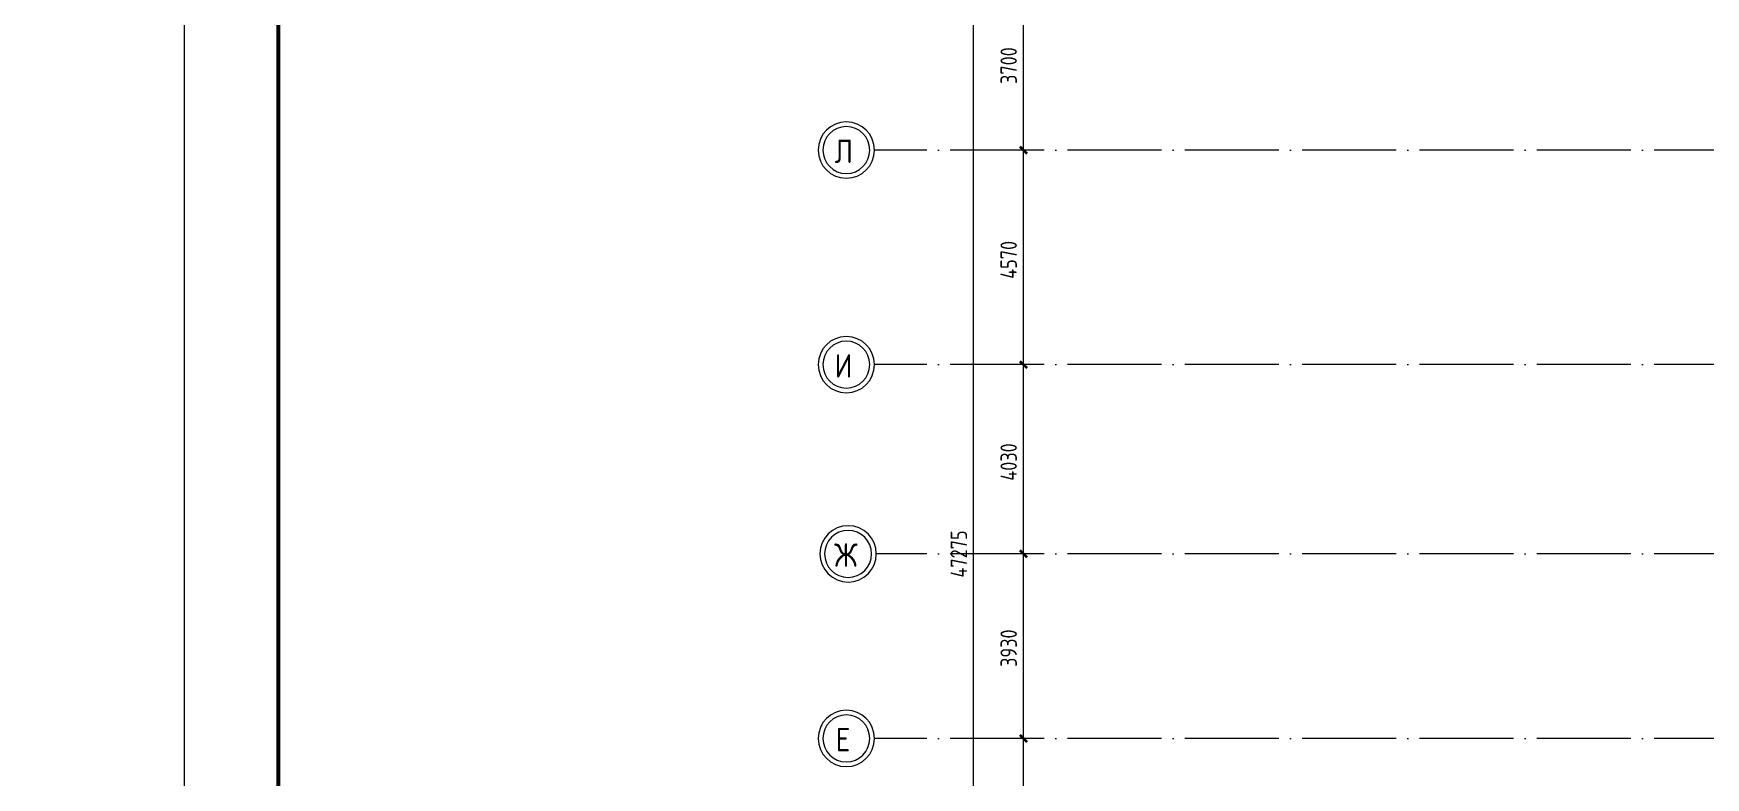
# Model space of a CAD drawing. Header units: millimetres. Extents: x -586848 to 520591, y -385801 to 675781.
# Drawn here: x -107871 to -72236, y -343989 to -328143 of the extents above; entities that cross this region are included whole.
import ezdxf
from ezdxf import colors
from ezdxf.entities.mleader import LeaderData, LeaderLine
from ezdxf.math import Vec2, Vec3

# ---------------------------------------------------------------- set-up
doc = ezdxf.new("R2010")
doc.units = ezdxf.units.MM
doc.linetypes.add('ADSK_Линия сетки', pattern=[25, 20, -2.5, 0, -2.5])
for name, color, linetype, lineweight in [('RC-Выноски', 7, 'Continuous', 0), ('Оси', 252, 'Continuous', 9), ('ОФ_рамка', 8, 'Continuous', 60), ('Размеры', 7, 'Continuous', 9)]:
    doc.layers.add(name, color=color, linetype=linetype, lineweight=lineweight)
doc.styles.add('GOST Common_1', font='', dxfattribs={"height": 250})
doc.styles.add('GOST Common_3', font='', dxfattribs={"height": 3.5})
doc.styles.add('RubezhCAD', font='', dxfattribs={"oblique": 10})
doc.styles.get('GOST Common_1').set_extended_font_data('GOST type B')
doc.styles.get('GOST Common_3').set_extended_font_data('GOST 2.304 type A')
doc.styles.get('RubezhCAD').set_extended_font_data('GOST type A')

# ---------------------------------------------------------------- blocks, each defined once
blk = doc.blocks.new('А0')
at = {"layer": 'ОФ_рамка', "color": 0, "linetype": 'Continuous', "lineweight": 5, "ltscale": 100}
blk.add_lwpolyline([(222168, -309617), (222168, -393717)], dxfattribs=at)
at = {"layer": 'ОФ_рамка', "color": 0, "linetype": 'Continuous', "ltscale": 100}
blk.add_lwpolyline([(224168, -310117), (224168, -393217)], dxfattribs=at)
blk = doc.blocks.new('2 этаж')
at = {"layer": 'Оси', "color": 251, "linetype": 'ADSK_Линия сетки', "ltscale": 100, "true_color": 0x636466}
for p, q in [((139683, 13261), (93566, 13261)), ((139683, 8691), (93566, 8691)), ((139683, 4661), (93604, 4661)), ((139683, 731), (93566, 731))]:
    blk.add_line(p, q, dxfattribs=at)
at = {"layer": 'Оси', "color": 251, "lineweight": 20, "true_color": 0x636466}
for centre, radius, start, end in [((92966, 13261), 600, 90, 270), ((92966, 13261), 500, 90, 270), ((92966, 13261), 600, 270, 90), ((92966, 13261), 500, 270, 90), ((92966, 8691), 600, 90, 270), ((92966, 8691), 600, 270, 90), ((92966, 8691), 500, 90, 270), ((92966, 8691), 500, 270, 90), ((93004, 4661), 600, 90, 270), ((93004, 4661), 500, 90, 270), ((93004, 4661), 600, 270, 90), ((93004, 4661), 500, 270, 90), ((92966, 731), 600, 90, 270), ((92966, 731), 500, 90, 270), ((92966, 731), 600, 270, 90), ((92966, 731), 500, 270, 90)]:
    blk.add_arc(centre, radius, start, end, dxfattribs=at)
at = {"layer": 'Размеры', "color": 251, "lineweight": 20, "true_color": 0x636466}
for p, q in [((95676, -18880), (95676, 28511)), ((96739, 13261), (96739, 16961)), ((96739, 13261), (96589, 13261)), ((96739, 13261), (96589, 13261)), ((96739, 8691), (96739, 13261)), ((96739, 13261), (96789, 13261)), ((96739, 13261), (96789, 13261)), ((96739, 8691), (96589, 8691)), ((96739, 8691), (96589, 8691)), ((96739, 4661), (96739, 8691)), ((96739, 8691), (96789, 8691)), ((96739, 8691), (96789, 8691)), ((96739, 4661), (96589, 4661)), ((96739, 4661), (96589, 4661)), ((96739, 731), (96739, 4661)), ((96739, 4661), (96789, 4661)), ((96739, 4661), (96789, 4661)), ((96739, 731), (96589, 731)), ((96739, 731), (96589, 731)), ((96739, -2039), (96739, 731)), ((96739, 731), (96789, 731)), ((96739, 731), (96789, 731))]:
    blk.add_line(p, q, dxfattribs=at)
at = {"layer": 'Размеры', "color": 251, "lineweight": 40, "true_color": 0x636466}
for p, q in [((96739, 13261), (96668, 13331)), ((96739, 13261), (96668, 13331)), ((96739, 13261), (96810, 13190)), ((96739, 13261), (96810, 13190)), ((96739, 8691), (96668, 8761)), ((96739, 8691), (96668, 8761)), ((96739, 8691), (96810, 8620)), ((96739, 8691), (96810, 8620)), ((96739, 4661), (96668, 4731)), ((96739, 4661), (96668, 4731)), ((96739, 4661), (96810, 4590)), ((96739, 4661), (96810, 4590)), ((96739, 731), (96668, 801)), ((96739, 731), (96668, 801)), ((96739, 731), (96810, 660)), ((96739, 731), (96810, 660))]:
    blk.add_line(p, q, dxfattribs=at)
at = {"layer": 'Оси', "color": 251, "true_color": 0x636466, "style": 'GOST Common_1', "width": 0.9}
for s, p in [('Л', (92716, 12985)), ('И', (92719, 8415)), ('Ж', (92709, 4385)), ('Е', (92740, 455))]:
    blk.add_text(s, height=500, dxfattribs=at).set_placement(p)
at = {"layer": 'Размеры', "color": 251, "lineweight": 20, "true_color": 0x636466, "char_height": 350, "attachment_point": 1, "rotation": 90, "line_spacing_factor": 1.022761, "style": 'GOST Common_3'}
for s, insert, width in [('3700', (96251, 14669), 1059.58), ('4570', (96251, 10519), 1095.38), ('4030', (96251, 6219), 1095.38), ('47275', (95189, 4156), 1360.27), ('3930', (96251, 2254), 1059.58)]:
    blk.add_mtext(s, dxfattribs=dict(at, insert=insert, width=width))

msp = doc.modelspace()

# ---------------------------------------------------------------- block references
msp.add_blockref('2 этаж', (-183513.2, -343887.1))
at = {"layer": 'ОФ_рамка', "color": 0, "lineweight": -2}
msp.add_blockref('А0', (-326825, 7916), dxfattribs=at)

# ---------------------------------------------------------------- leaders
at = {"layer": 'RC-Выноски', "linetype": 'Continuous', "ltscale": 15}
ml = msp.add_multileader_mtext('Standard', dxfattribs=at)
ml.set_content('{\\H0.91667x;РЦ11..12 - }КПСВВнг(А)-LSLTx 1x2x1,0\\Pс 1-го этажа', color=256, style='RubezhCAD')
ml.set_leader_properties()
ml.build(insert=Vec2(0, 0))
ml.multileader.update_dxf_attribs({"has_text_frame": 1, "text_left_attachment_type": 6, "text_right_attachment_type": 6, "dogleg_length": 2, "arrow_head_size": 400, "scale": 100})
ctx = ml.context
ctx.base_point, ctx.scale, ctx.char_height, ctx.arrow_head_size, ctx.landing_gap_size, ctx.plane_origin = Vec3(-58292.7, -332374), 100, 250, 400, 100, Vec3(-585795.3, -371090.6)
ctx.left_attachment, ctx.right_attachment, ctx.text_align_type = 6, 6, 2
notes = []
notes.append((ctx, [(1, (1, 1, 0), (-53252.5, -332374), (-1, 0), 200, [(0, [(-51229.2, -330425.6)], 0, [])])]))
ctx.mtext.insert, ctx.mtext.width, ctx.mtext.alignment, ctx.mtext.flow_direction = Vec3(-53552.5, -332074), 5324.915, 3, 5
for ctx, leaders in notes:
    for number, flags, end, landing, length, lines in leaders:
        leader = LeaderData()
        leader.index, (leader.has_last_leader_line, leader.has_dogleg_vector, leader.attachment_direction) = number, flags
        leader.last_leader_point, leader.dogleg_vector, leader.dogleg_length = Vec3(end), Vec3(landing), length
        for number, points, colour, breaks in lines:
            line = LeaderLine()
            line.index, line.vertices, line.color, line.breaks = number, Vec3.list(points), colors.encode_raw_color(colour), breaks
            leader.lines.append(line)
        ctx.leaders.append(leader)

doc.saveas('drawing.dxf')
